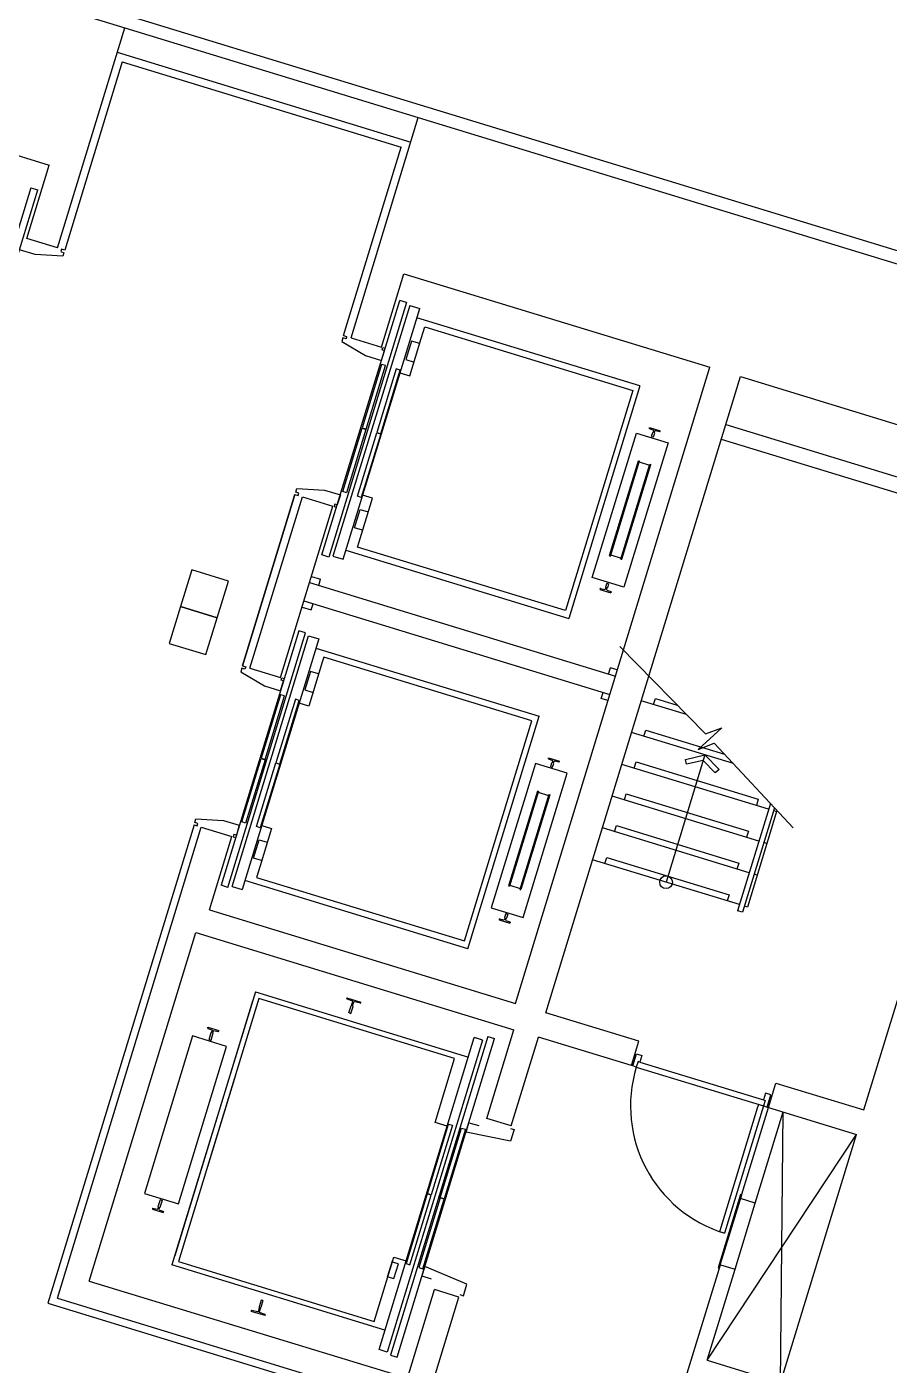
# Model space of a CAD drawing. Header units: millimetres. Extents: x -7616 to 421613, y 91067 to 341353.
# Drawn here: x 343174 to 349917, y 224348 to 234811 of the extents above; entities that cross this region are included whole.
import ezdxf

# ---------------------------------------------------------------- set-up
doc = ezdxf.new("R2010")
doc.units = ezdxf.units.MM
doc.header["$LTSCALE"] = 500
doc.header["$MEASUREMENT"] = 0
doc.layers.add('e-plan', color=9, linetype='CONTINUOUS')

# ---------------------------------------------------------------- blocks, each defined once
blk = doc.blocks.new('1F 코어')
at = {"layer": 'e-plan'}
for p, q in [((-77500, -21527), (-70997, -23515)), ((-71523, -25236), (-70997, -23515)), ((-71016, -23781), (-71466, -25254)), ((-71016, -23781), (-68835, -24448)), ((-73978, -23858), (-71587, -24589)), ((-69228, -25938), (-68702, -24216)), ((-68702, -24216), (-62199, -26205)), ((-69286, -25920), (-68835, -24448)), ((-71762, -25163), (-71587, -24589)), ((-71730, -24765), (-72338, -26754)), ((-72285, -26770), (-71677, -24781)), ((-71730, -24765), (-71677, -24781)), ((-71523, -25236), (-71762, -25163)), ((-71696, -25288), (-71820, -25250)), ((-71481, -25301), (-71696, -25288)), ((-71490, -25246), (-71496, -25265)), ((-71496, -25265), (-71472, -25273)), ((-71466, -25254), (-71490, -25246)), ((-71472, -25273), (-71481, -25301)), ((-68989, -26011), (-68814, -25437)), ((-68814, -25437), (-66423, -26168)), ((-69455, -27636), (-68846, -25647)), ((-68794, -25663), (-69402, -27652)), ((-68769, -25686), (-69369, -27646)), ((-69290, -27670), (-68691, -25710)), ((-68794, -25663), (-68846, -25647)), ((-68769, -25686), (-68691, -25710)), ((-66969, -26315), (-68713, -25782)), ((-69291, -25939), (-69300, -25968)), ((-69267, -25947), (-69291, -25939)), ((-69286, -25920), (-69262, -25928)), ((-69262, -25928), (-69267, -25947)), ((-69228, -25938), (-68989, -26011)), ((-68768, -26235), (-68679, -25944)), ((-68679, -25944), (-68651, -25853)), ((-68651, -25853), (-67025, -26350)), ((-69300, -25968), (-69114, -26077)), ((-68990, -26115), (-68966, -26039)), ((-68985, -26033), (-68980, -26014)), ((-68966, -26039), (-68985, -26033)), ((-68980, -26014), (-68960, -26020)), ((-68755, -25965), (-68799, -26108)), ((-68691, -25984), (-68755, -25965)), ((-68989, -26147), (-69141, -26643)), ((-69114, -26077), (-68990, -26115)), ((-69110, -26653), (-68958, -26156)), ((-68958, -26156), (-68989, -26147)), ((-68799, -26108), (-68735, -26128)), ((-68874, -26182), (-69026, -26678)), ((-68995, -26688), (-68843, -26191)), ((-68843, -26191), (-68874, -26182)), ((-68845, -26212), (-68768, -26235)), ((-67943, -31141), (-66423, -26168)), ((-67704, -31214), (-66184, -26241)), ((-66184, -26241), (-63697, -27001)), ((-67025, -26350), (-67552, -28071)), ((-66969, -26315), (-67524, -28132)), ((-69293, -27141), (-69141, -26645)), ((-69111, -26655), (-69262, -27151)), ((-69141, -26643), (-69110, -26653)), ((-69141, -26645), (-69111, -26655)), ((-69026, -26678), (-68995, -26688)), ((-66896, -26644), (-66895, -26639)), ((-66895, -26639), (-66810, -26665)), ((-66895, -26647), (-66863, -26660)), ((-66878, -26708), (-66868, -26678)), ((-66868, -26678), (-66864, -26676)), ((-66864, -26676), (-66861, -26664)), ((-66863, -26660), (-66861, -26664)), ((-66855, -26679), (-66852, -26667)), ((-66853, -26683), (-66855, -26679)), ((-66848, -26664), (-66852, -26667)), ((-66848, -26664), (-66814, -26672)), ((-66811, -26670), (-66810, -26665)), ((-66298, -26616), (-63812, -27376)), ((-69178, -27177), (-69026, -26680)), ((-68996, -26690), (-69148, -27186)), ((-69026, -26680), (-68996, -26690)), ((-67342, -27811), (-66997, -26683)), ((-66749, -26759), (-67094, -27887)), ((-66997, -26683), (-66749, -26759)), ((-66877, -26709), (-66878, -26708)), ((-66877, -26709), (-66863, -26713)), ((-66863, -26713), (-66862, -26712)), ((-66862, -26712), (-66853, -26683)), ((-66333, -26731), (-63847, -27491)), ((-67207, -27641), (-66980, -26899)), ((-67199, -27644), (-66972, -26901)), ((-67119, -27668), (-66892, -26926)), ((-67111, -27670), (-66884, -26928)), ((-66980, -26899), (-66972, -26901)), ((-66975, -26909), (-66894, -26934)), ((-66892, -26926), (-66884, -26928)), ((-65218, -31974), (-63697, -27001)), ((-69666, -27163), (-70075, -28502)), ((-70075, -28502), (-69666, -27163)), ((-70018, -28520), (-69608, -27181)), ((-69666, -27163), (-69642, -27171)), ((-69660, -27144), (-69651, -27116)), ((-69636, -27152), (-69660, -27144)), ((-69651, -27116), (-69436, -27129)), ((-69642, -27171), (-69636, -27152)), ((-69608, -27181), (-69369, -27254)), ((-69436, -27129), (-69311, -27167)), ((-69311, -27167), (-69335, -27244)), ((-69262, -27151), (-69293, -27141)), ((-69148, -27186), (-69178, -27177)), ((-69165, -27534), (-69060, -27192)), ((-69060, -27192), (-69137, -27168)), ((-69778, -28593), (-69369, -27254)), ((-69354, -27238), (-69360, -27257)), ((-69360, -27257), (-69340, -27263)), ((-69335, -27244), (-69354, -27238)), ((-69201, -27423), (-69157, -27280)), ((-69157, -27280), (-69093, -27299)), ((-69137, -27443), (-69201, -27423)), ((-69268, -27599), (-67524, -28132)), ((-69177, -27574), (-69165, -27534)), ((-67552, -28071), (-69177, -27574)), ((-69402, -27652), (-69455, -27636)), ((-69369, -27646), (-69290, -27670)), ((-67207, -27641), (-67199, -27644)), ((-67197, -27636), (-67117, -27660)), ((-67119, -27668), (-67111, -27670)), ((-70473, -27753), (-70561, -28040)), ((-70186, -27841), (-70473, -27753)), ((-69537, -27804), (-69466, -27826)), ((-69480, -27874), (-69466, -27826)), ((-67094, -27887), (-67342, -27811)), ((-70274, -28128), (-70186, -27841)), ((-69552, -27852), (-67161, -28583)), ((-67280, -27899), (-67282, -27905)), ((-67282, -27905), (-67197, -27931)), ((-67277, -27898), (-67244, -27905)), ((-67244, -27905), (-67240, -27903)), ((-67236, -27891), (-67240, -27903)), ((-67229, -27857), (-67238, -27887)), ((-67238, -27887), (-67236, -27891)), ((-67227, -27894), (-67231, -27906)), ((-67228, -27910), (-67231, -27906)), ((-67228, -27857), (-67229, -27857)), ((-67228, -27857), (-67214, -27861)), ((-67228, -27910), (-67196, -27922)), ((-67223, -27892), (-67227, -27894)), ((-67214, -27862), (-67223, -27892)), ((-67214, -27861), (-67214, -27862)), ((-67195, -27925), (-67197, -27931)), ((-70561, -28040), (-70649, -28327)), ((-70274, -28128), (-70561, -28040)), ((-70561, -28040), (-70274, -28128)), ((-69596, -27995), (-67205, -28726)), ((-69539, -28065), (-69524, -28017)), ((-70362, -28415), (-70274, -28128)), ((-69610, -28043), (-69539, -28065)), ((-69636, -28229), (-70244, -30218)), ((-70191, -30234), (-69583, -28245)), ((-69583, -28245), (-69636, -28229)), ((-70649, -28327), (-70362, -28415)), ((-70158, -30228), (-69559, -28268)), ((-69480, -28292), (-70080, -30252)), ((-69559, -28268), (-69480, -28292)), ((-67127, -28351), (-66456, -29035)), ((-69502, -28364), (-67758, -28897)), ((-69441, -28435), (-69453, -28475)), ((-67815, -28932), (-69441, -28435)), ((-70081, -28521), (-70090, -28550)), ((-70090, -28550), (-69903, -28659)), ((-70057, -28529), (-70081, -28521)), ((-70075, -28502), (-70051, -28510)), ((-70051, -28510), (-70057, -28529)), ((-70018, -28520), (-69778, -28593)), ((-69545, -28547), (-69589, -28690)), ((-69453, -28475), (-69557, -28817)), ((-69481, -28566), (-69545, -28547)), ((-67214, -28567), (-67199, -28519)), ((-67147, -28535), (-67199, -28519)), ((-69903, -28659), (-69779, -28697)), ((-69779, -28697), (-69756, -28621)), ((-69775, -28615), (-69769, -28596)), ((-69756, -28621), (-69775, -28615)), ((-69769, -28596), (-69750, -28602)), ((-69778, -28729), (-69930, -29225)), ((-69899, -29235), (-69748, -28738)), ((-69663, -28764), (-69815, -29260)), ((-69748, -28738), (-69778, -28729)), ((-69633, -28773), (-69663, -28764)), ((-69589, -28690), (-69525, -28710)), ((-67272, -28758), (-67258, -28710)), ((-67220, -28774), (-67272, -28758)), ((-66863, -28805), (-66848, -28757)), ((-66848, -28757), (-66677, -28809)), ((-69785, -29270), (-69633, -28773)), ((-69557, -28817), (-69634, -28794)), ((-66604, -28884), (-66959, -28775)), ((-68341, -30653), (-67815, -28932)), ((-68314, -30714), (-67758, -28897)), ((-66239, -29267), (-67035, -29024)), ((-66939, -29053), (-66924, -29005)), ((-66924, -29005), (-66307, -29194)), ((-66330, -28986), (-66513, -29156)), ((-66456, -29035), (-66330, -28986)), ((-66513, -29156), (-66388, -29108)), ((-66388, -29108), (-65771, -29769)), ((-70082, -29723), (-69931, -29227)), ((-69900, -29237), (-70052, -29733)), ((-69968, -29759), (-69816, -29262)), ((-69785, -29272), (-69937, -29768)), ((-69931, -29227), (-69900, -29237)), ((-69930, -29225), (-69899, -29235)), ((-69816, -29262), (-69785, -29272)), ((-69815, -29260), (-69785, -29270)), ((-67787, -29265), (-68132, -30393)), ((-67538, -29341), (-67787, -29265)), ((-67686, -29226), (-67684, -29221)), ((-67684, -29221), (-67599, -29247)), ((-67684, -29229), (-67652, -29242)), ((-67667, -29290), (-67658, -29260)), ((-67666, -29291), (-67667, -29290)), ((-67666, -29291), (-67653, -29295)), ((-67658, -29260), (-67654, -29258)), ((-67654, -29258), (-67650, -29246)), ((-67653, -29295), (-67652, -29294)), ((-67652, -29242), (-67650, -29246)), ((-67652, -29294), (-67643, -29265)), ((-67645, -29261), (-67641, -29249)), ((-67643, -29265), (-67645, -29261)), ((-67637, -29246), (-67641, -29249)), ((-67637, -29246), (-67604, -29254)), ((-67601, -29252), (-67599, -29247)), ((-65963, -29623), (-67111, -29273)), ((-67015, -29302), (-67000, -29254)), ((-67000, -29254), (-66044, -29546)), ((-66461, -29199), (-66765, -30194)), ((-66613, -29234), (-66461, -29199)), ((-66604, -29271), (-66613, -29234)), ((-66474, -29242), (-66604, -29271)), ((-66382, -29339), (-66474, -29242)), ((-66461, -29199), (-66350, -29314)), ((-67883, -30469), (-67538, -29341)), ((-66350, -29314), (-66382, -29339)), ((-67769, -29481), (-67996, -30223)), ((-67762, -29483), (-67989, -30226)), ((-67769, -29481), (-67762, -29483)), ((-67764, -29491), (-67684, -29516)), ((-67091, -29551), (-67076, -29503)), ((-67076, -29503), (-66120, -29795)), ((-67681, -29508), (-67908, -30250)), ((-67674, -29510), (-67901, -30252)), ((-67681, -29508), (-67674, -29510)), ((-66039, -29872), (-67187, -29521)), ((-65949, -29578), (-66206, -30417)), ((-66044, -29546), (-66059, -29594)), ((-70449, -29726), (-70440, -29698)), ((-70440, -29698), (-70225, -29711)), ((-70225, -29711), (-70101, -29749)), ((-65918, -29612), (-66167, -30429)), ((-65898, -29633), (-66129, -30388)), ((-65901, -29642), (-65925, -29635)), ((-70455, -29745), (-71598, -33485)), ((-71523, -33445), (-70398, -29763)), ((-70455, -29745), (-70431, -29753)), ((-70425, -29734), (-70449, -29726)), ((-70431, -29753), (-70425, -29734)), ((-70398, -29763), (-70159, -29836)), ((-70101, -29749), (-70124, -29826)), ((-70052, -29733), (-70082, -29723)), ((-69937, -29768), (-69968, -29759)), ((-69850, -29774), (-69939, -30065)), ((-69926, -29750), (-69850, -29774)), ((-66115, -30121), (-67263, -29770)), ((-67167, -29799), (-67152, -29751)), ((-67152, -29751), (-66196, -30044)), ((-66120, -29795), (-66135, -29843)), ((-70334, -30410), (-70159, -29836)), ((-70143, -29820), (-70149, -29839)), ((-70149, -29839), (-70130, -29845)), ((-70124, -29826), (-70143, -29820)), ((-69991, -30005), (-69947, -29862)), ((-69947, -29862), (-69883, -29881)), ((-65977, -29891), (-66001, -29884)), ((-69927, -30025), (-69991, -30005)), ((-66191, -30369), (-67339, -30019)), ((-67243, -30048), (-67228, -30000)), ((-67228, -30000), (-66272, -30292)), ((-69939, -30065), (-69967, -30156)), ((-66196, -30044), (-66211, -30092)), ((-66053, -30140), (-66077, -30132)), ((-70191, -30234), (-70244, -30218)), ((-70158, -30228), (-70080, -30252)), ((-68314, -30714), (-70058, -30181)), ((-69967, -30156), (-68341, -30653)), ((-67996, -30223), (-67989, -30226)), ((-67986, -30218), (-67906, -30242)), ((-67908, -30250), (-67901, -30252)), ((-66272, -30292), (-66287, -30340)), ((-70334, -30410), (-67943, -31141)), ((-68132, -30393), (-67883, -30469)), ((-68018, -30439), (-68027, -30469)), ((-68017, -30439), (-68018, -30439)), ((-68017, -30439), (-68004, -30443)), ((-68003, -30444), (-68012, -30474)), ((-68004, -30443), (-68003, -30444)), ((-66167, -30429), (-66206, -30417)), ((-66129, -30388), (-66153, -30381)), ((-68069, -30481), (-68071, -30487)), ((-68071, -30487), (-67986, -30513)), ((-68066, -30480), (-68033, -30487)), ((-68033, -30487), (-68029, -30485)), ((-68025, -30473), (-68029, -30485)), ((-68027, -30469), (-68025, -30473)), ((-68016, -30476), (-68020, -30488)), ((-68018, -30492), (-68020, -30488)), ((-68018, -30492), (-67986, -30504)), ((-68012, -30474), (-68016, -30476)), ((-67984, -30507), (-67986, -30513)), ((-71274, -33312), (-70440, -30587)), ((-70440, -30587), (-67954, -31347)), ((-69975, -31052), (-70628, -33186)), ((-69975, -31052), (-68310, -31561)), ((-69975, -31052), (-68310, -31561)), ((-69997, -31124), (-70606, -33115)), ((-69948, -31103), (-70576, -33159)), ((-68418, -31571), (-69948, -31103)), ((-69261, -31103), (-69260, -31098)), ((-69261, -31103), (-69260, -31098)), ((-69260, -31098), (-69151, -31131)), ((-69260, -31098), (-69151, -31131)), ((-69260, -31106), (-69216, -31122)), ((-69260, -31106), (-69216, -31122)), ((-69244, -31214), (-69228, -31161)), ((-69244, -31214), (-69228, -31161)), ((-69229, -31219), (-69212, -31165)), ((-69229, -31219), (-69212, -31165)), ((-69228, -31161), (-69224, -31159)), ((-69228, -31161), (-69224, -31159)), ((-69224, -31159), (-69214, -31126)), ((-69224, -31159), (-69214, -31126)), ((-69216, -31122), (-69214, -31126)), ((-69216, -31122), (-69214, -31126)), ((-69215, -31161), (-69205, -31129)), ((-69215, -31161), (-69205, -31129)), ((-69212, -31165), (-69215, -31161)), ((-69212, -31165), (-69215, -31161)), ((-69201, -31127), (-69205, -31129)), ((-69201, -31127), (-69205, -31129)), ((-69201, -31127), (-69155, -31138)), ((-69201, -31127), (-69155, -31138)), ((-69152, -31136), (-69151, -31131)), ((-69152, -31136), (-69151, -31131)), ((-69243, -31215), (-69244, -31214)), ((-69243, -31215), (-69244, -31214)), ((-69243, -31215), (-69230, -31220)), ((-69243, -31215), (-69230, -31220)), ((-69230, -31220), (-69229, -31219)), ((-69230, -31220), (-69229, -31219)), ((-66977, -31436), (-67704, -31214)), ((-70348, -31334), (-70347, -31328)), ((-70348, -31334), (-70347, -31328)), ((-70347, -31328), (-70261, -31354)), ((-70347, -31328), (-70261, -31354)), ((-70347, -31337), (-70315, -31349)), ((-70347, -31337), (-70315, -31349)), ((-70337, -31423), (-70320, -31368)), ((-70337, -31423), (-70320, -31368)), ((-70322, -31428), (-70305, -31372)), ((-70322, -31428), (-70305, -31372)), ((-70320, -31368), (-70316, -31366)), ((-70320, -31368), (-70316, -31366)), ((-70316, -31366), (-70313, -31353)), ((-70316, -31366), (-70313, -31353)), ((-70315, -31349), (-70313, -31353)), ((-70315, -31349), (-70313, -31353)), ((-70307, -31368), (-70304, -31356)), ((-70307, -31368), (-70304, -31356)), ((-70305, -31372), (-70307, -31368)), ((-70305, -31372), (-70307, -31368)), ((-70300, -31354), (-70304, -31356)), ((-70300, -31354), (-70304, -31356)), ((-70300, -31354), (-70266, -31361)), ((-70300, -31354), (-70266, -31361)), ((-70263, -31360), (-70261, -31354)), ((-70263, -31360), (-70261, -31354)), ((-68166, -32040), (-67954, -31347)), ((-70466, -31395), (-70843, -32627)), ((-70466, -31395), (-70843, -32627)), ((-70576, -32709), (-70200, -31477)), ((-70576, -32709), (-70200, -31477)), ((-70200, -31477), (-70466, -31395)), ((-70200, -31477), (-70466, -31395)), ((-70337, -31424), (-70337, -31423)), ((-70337, -31424), (-70337, -31423)), ((-70337, -31424), (-70323, -31429)), ((-70337, -31424), (-70323, -31429)), ((-70323, -31429), (-70322, -31428)), ((-70323, -31429), (-70322, -31428)), ((-69009, -33847), (-68264, -31409)), ((-69009, -33847), (-68264, -31409)), ((-68199, -31429), (-68944, -33867)), ((-68199, -31429), (-68944, -33867)), ((-68158, -31399), (-68920, -33890)), ((-68158, -31399), (-68920, -33890)), ((-68867, -33907), (-68106, -31415)), ((-68867, -33907), (-68106, -31415)), ((-68204, -31427), (-68264, -31409)), ((-68199, -31429), (-68264, -31409)), ((-68158, -31399), (-68106, -31415)), ((-67975, -32099), (-67763, -31405)), ((-67036, -31627), (-67763, -31405)), ((-67036, -31627), (-66977, -31436)), ((-68571, -32073), (-68418, -31571)), ((-67026, -31630), (-66997, -31535)), ((-66984, -31596), (-66998, -31639)), ((-66997, -31535), (-66954, -31548)), ((-66970, -31600), (-66984, -31596)), ((-66954, -31548), (-66970, -31600)), ((-70131, -31701), (-70350, -32418)), ((-70131, -31701), (-70350, -32418)), ((-66998, -31639), (-67026, -31630)), ((-66998, -31639), (-66003, -31943)), ((-66970, -31600), (-66004, -31896)), ((-65965, -31955), (-65906, -31764)), ((-65906, -31764), (-65218, -31974)), ((-65988, -31843), (-66004, -31896)), ((-66004, -31896), (-65990, -31900)), ((-65990, -31900), (-66003, -31943)), ((-65945, -31856), (-65988, -31843)), ((-65974, -31952), (-65945, -31856)), ((-66342, -32916), (-66047, -31951)), ((-66003, -31943), (-66307, -32938)), ((-66183, -32667), (-65965, -31955)), ((-66068, -32702), (-65850, -31990)), ((-66047, -31951), (-66041, -31931)), ((-66041, -31931), (-66003, -31943)), ((-66003, -31943), (-65974, -31952)), ((-65965, -31955), (-65276, -32165)), ((-65870, -34107), (-65850, -31990)), ((-68631, -32629), (-68465, -32085)), ((-68631, -32629), (-68465, -32085)), ((-68434, -32094), (-68601, -32638)), ((-68434, -32094), (-68601, -32638)), ((-68476, -32102), (-68571, -32073)), ((-68571, -32073), (-68571, -32073)), ((-68530, -32660), (-68364, -32116)), ((-68530, -32660), (-68364, -32116)), ((-68465, -32085), (-68434, -32094)), ((-68465, -32085), (-68434, -32094)), ((-68364, -32116), (-68333, -32125)), ((-68364, -32116), (-68333, -32125)), ((-68329, -32147), (-68307, -32074)), ((-68329, -32147), (-68307, -32074)), ((-68307, -32074), (-68229, -32097)), ((-68307, -32074), (-68229, -32097)), ((-67975, -32099), (-68166, -32040)), ((-67980, -32118), (-67952, -32126)), ((-67980, -32118), (-67952, -32126)), ((-68333, -32125), (-68499, -32669)), ((-68333, -32125), (-68499, -32669)), ((-67980, -32217), (-68329, -32147)), ((-67980, -32217), (-68329, -32147)), ((-67952, -32126), (-67980, -32217)), ((-67952, -32126), (-67980, -32217)), ((-66444, -33931), (-65276, -32165)), ((-66110, -34891), (-65276, -32165)), ((-70843, -32627), (-70576, -32709)), ((-70843, -32627), (-70576, -32709)), ((-68632, -32631), (-68798, -33175)), ((-68632, -32631), (-68798, -33175)), ((-68768, -33184), (-68601, -32640)), ((-68768, -33184), (-68601, -32640)), ((-68601, -32640), (-68632, -32631)), ((-68601, -32640), (-68632, -32631)), ((-68601, -32638), (-68631, -32629)), ((-68601, -32638), (-68631, -32629)), ((-66183, -32636), (-66359, -33209)), ((-66349, -33212), (-66174, -32639)), ((-66174, -32639), (-66183, -32636)), ((-70779, -32744), (-70781, -32749)), ((-70779, -32744), (-70781, -32749)), ((-70776, -32742), (-70743, -32750)), ((-70776, -32742), (-70743, -32750)), ((-70743, -32750), (-70739, -32748)), ((-70743, -32750), (-70739, -32748)), ((-70735, -32735), (-70739, -32748)), ((-70735, -32735), (-70739, -32748)), ((-70720, -32676), (-70737, -32731)), ((-70720, -32676), (-70737, -32731)), ((-70737, -32731), (-70735, -32735)), ((-70737, -32731), (-70735, -32735)), ((-70726, -32738), (-70730, -32750)), ((-70726, -32738), (-70730, -32750)), ((-70722, -32736), (-70726, -32738)), ((-70722, -32736), (-70726, -32738)), ((-70705, -32681), (-70722, -32736)), ((-70705, -32681), (-70722, -32736)), ((-70719, -32675), (-70720, -32676)), ((-70719, -32675), (-70720, -32676)), ((-70719, -32675), (-70706, -32679)), ((-70719, -32675), (-70706, -32679)), ((-70706, -32679), (-70705, -32681)), ((-70706, -32679), (-70705, -32681)), ((-68531, -32662), (-68697, -33206)), ((-68531, -32662), (-68697, -33206)), ((-68666, -33215), (-68500, -32671)), ((-68666, -33215), (-68500, -32671)), ((-68500, -32671), (-68531, -32662)), ((-68500, -32671), (-68531, -32662)), ((-68499, -32669), (-68530, -32660)), ((-68499, -32669), (-68530, -32660)), ((-66226, -33219), (-66068, -32702)), ((-66068, -32702), (-66183, -32667)), ((-70781, -32749), (-70696, -32775)), ((-70781, -32749), (-70696, -32775)), ((-70728, -32754), (-70730, -32750)), ((-70728, -32754), (-70730, -32750)), ((-70728, -32754), (-70696, -32767)), ((-70728, -32754), (-70696, -32767)), ((-70694, -32770), (-70696, -32775)), ((-70694, -32770), (-70696, -32775)), ((-66345, -32926), (-66342, -32916)), ((-66307, -32938), (-66345, -32926)), ((-70576, -33159), (-69046, -33627)), ((-69046, -33627), (-68893, -33125)), ((-68906, -33157), (-68944, -33282)), ((-68906, -33157), (-68944, -33282)), ((-68903, -33158), (-68906, -33157)), ((-68903, -33158), (-68906, -33157)), ((-68857, -33178), (-68905, -33163)), ((-68857, -33178), (-68905, -33163)), ((-68893, -33125), (-68893, -33125)), ((-68893, -33125), (-68797, -33154)), ((-68963, -33695), (-70628, -33186)), ((-68963, -33695), (-70628, -33186)), ((-68892, -33293), (-68857, -33178)), ((-68892, -33293), (-68857, -33178)), ((-68798, -33175), (-68768, -33184)), ((-68798, -33175), (-68768, -33184)), ((-68697, -33206), (-68666, -33215)), ((-68697, -33206), (-68666, -33215)), ((-68651, -33199), (-68673, -33272)), ((-68651, -33199), (-68673, -33272)), ((-68322, -33336), (-68651, -33199)), ((-68322, -33336), (-68651, -33199)), ((-66798, -34680), (-66340, -33184)), ((-66444, -33931), (-66226, -33219)), ((-66359, -33209), (-66349, -33212)), ((-66340, -33184), (-66226, -33219)), ((-71274, -33312), (-68787, -34072)), ((-68944, -33282), (-68941, -33283)), ((-68944, -33282), (-68941, -33283)), ((-68940, -33278), (-68892, -33293)), ((-68940, -33278), (-68892, -33293)), ((-68673, -33272), (-68602, -33294)), ((-68673, -33272), (-68602, -33294)), ((-68349, -33427), (-68322, -33336)), ((-68349, -33427), (-68322, -33336)), ((-71523, -33445), (-68119, -34486)), ((-69931, -33461), (-69947, -33514)), ((-69931, -33461), (-69947, -33514)), ((-69916, -33465), (-69932, -33519)), ((-69916, -33465), (-69932, -33519)), ((-69930, -33460), (-69931, -33461)), ((-69930, -33460), (-69931, -33461)), ((-69916, -33464), (-69930, -33460)), ((-69916, -33464), (-69930, -33460)), ((-69916, -33464), (-69916, -33465)), ((-69916, -33464), (-69916, -33465)), ((-68787, -34072), (-68575, -33379)), ((-68596, -34131), (-68384, -33437)), ((-68384, -33437), (-68575, -33379)), ((-68378, -33418), (-68349, -33427)), ((-68378, -33418), (-68349, -33427)), ((-71598, -33485), (-68127, -34546)), ((-70007, -33543), (-70009, -33549)), ((-70007, -33543), (-70009, -33549)), ((-69900, -33582), (-70009, -33549)), ((-69900, -33582), (-70009, -33549)), ((-69959, -33553), (-70004, -33541)), ((-69959, -33553), (-70004, -33541)), ((-69959, -33553), (-69955, -33550)), ((-69959, -33553), (-69955, -33550)), ((-69945, -33518), (-69955, -33550)), ((-69945, -33518), (-69955, -33550)), ((-69947, -33514), (-69945, -33518)), ((-69947, -33514), (-69945, -33518)), ((-69936, -33521), (-69946, -33553)), ((-69936, -33521), (-69946, -33553)), ((-69944, -33557), (-69946, -33553)), ((-69944, -33557), (-69946, -33553)), ((-69900, -33573), (-69944, -33557)), ((-69900, -33573), (-69944, -33557)), ((-69932, -33519), (-69936, -33521)), ((-69932, -33519), (-69936, -33521)), ((-69898, -33577), (-69900, -33582)), ((-69898, -33577), (-69900, -33582)), ((-68944, -33867), (-69009, -33847)), ((-68944, -33867), (-69009, -33847)), ((-68920, -33890), (-68867, -33907)), ((-68920, -33890), (-68867, -33907)), ((-66444, -33931), (-65870, -34107))]:
    blk.add_line(p, q, dxfattribs=at)
at = {"layer": 'e-plan', "ltscale": 0.5}
for p, q in [((-70997, -23515), (-68702, -24216)), ((-71056, -23706), (-68760, -24408))]:
    blk.add_line(p, q, dxfattribs=at)
at = {"layer": 'e-plan'}
blk.add_circle((-66765, -30194), 50, dxfattribs=at)
for centre, radius, start, end in [((-66894, -26645), 2.5, 163, 249.5907), ((-66814, -26669), 2.5, 256.4093, 343), ((-67278, -27900), 2.5, 76.4093, 163), ((-67197, -27925), 2.5, 343, 69.5907), ((-67683, -29227), 2.5, 163, 249.5907), ((-67603, -29251), 2.5, 256.4093, 343), ((-68067, -30482), 2.5, 76.4093, 163), ((-67987, -30507), 2.5, 343, 69.5907), ((-69259, -31104), 2.5, 163, 249.5907), ((-69259, -31104), 2.5, 163, 249.5907), ((-69155, -31136), 2.5, 256.4093, 343), ((-69155, -31136), 2.5, 256.4093, 343), ((-70346, -31334), 2.5, 163, 249.5907), ((-70346, -31334), 2.5, 163, 249.5907), ((-70266, -31359), 2.5, 256.4093, 343), ((-70266, -31359), 2.5, 256.4093, 343), ((-66003, -31943), 1040, 163, 253), ((-70777, -32745), 2.5, 76.4093, 163), ((-70777, -32745), 2.5, 76.4093, 163), ((-70697, -32769), 2.5, 343, 69.5907), ((-70697, -32769), 2.5, 343, 69.5907), ((-70005, -33544), 2.5, 76.4093, 163), ((-70005, -33544), 2.5, 76.4093, 163), ((-69901, -33576), 2.5, 343, 69.5907), ((-69901, -33576), 2.5, 343, 69.5907)]:
    blk.add_arc(centre, radius, start, end, dxfattribs=at)

msp = doc.modelspace()

# ---------------------------------------------------------------- linework, layer by layer
at = {"layer": 'e-plan', "ltscale": 0.5}
msp.add_line((338614, 236536), (351906, 232472), dxfattribs=at)

# ---------------------------------------------------------------- block references
at = {"layer": 'e-plan'}
msp.add_blockref('1F 코어', (414937, 258318), dxfattribs=at)

doc.saveas('drawing.dxf')
